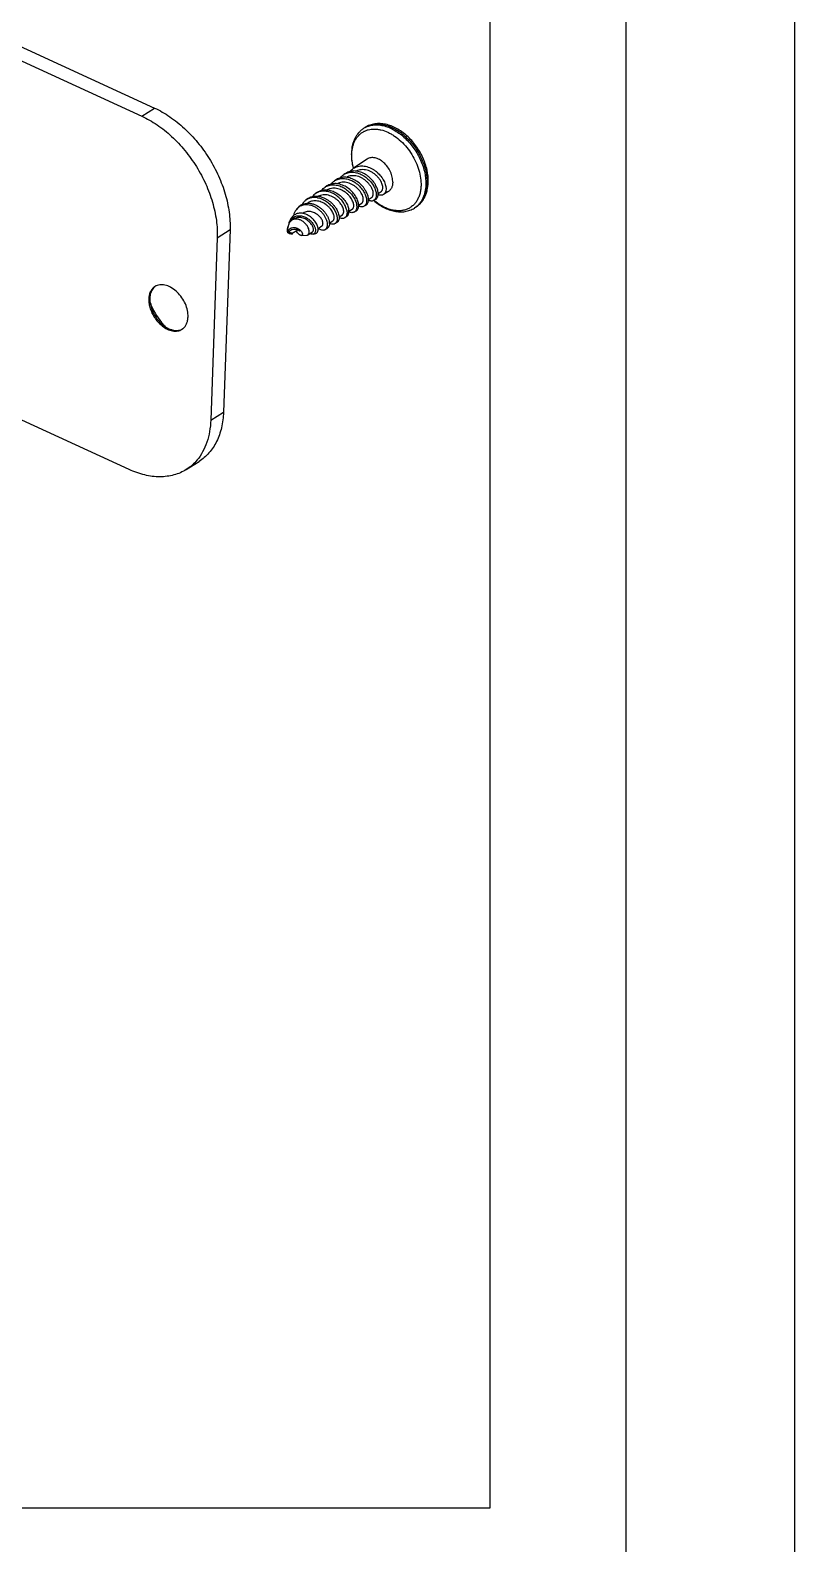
# Model space of a CAD drawing. Header units: millimetres. Extents: x 1354 to 1948, y 682 to 1102.
# Drawn here: x 1857.3 to 1947.9, y 830.2 to 1009.6 of the extents above; entities that cross this region are included whole.
import ezdxf

# ---------------------------------------------------------------- set-up
doc = ezdxf.new("R2010")
doc.units = ezdxf.units.MM
doc.layers.add('02___PRT_ALL_AXES', color=7, linetype='Continuous')

msp = doc.modelspace()

# ---------------------------------------------------------------- linework, layer by layer
at = {"color": 7, "linetype": 'Continuous'}
for p, q in [((1799.14, 1032.21), (1870.48, 999.47)), ((1800.65, 1033.17), (1871.99, 1000.43)), ((1870.48, 999.47), (1871.99, 1000.43)), ((1890.2, 989.2), (1890.12, 989.14)), ((1890.19, 989.69), (1890.39, 989.81)), ((1896.19, 988.91), (1896.57, 989.15)), ((1897.36, 989.58), (1897.74, 989.82)), ((1898.51, 990.31), (1898.87, 990.53)), ((1888.48, 987.26), (1888.27, 987.13)), ((1889.61, 987.98), (1889.53, 987.93)), ((1892.72, 986.79), (1893.13, 987.05)), ((1893.88, 987.52), (1894.27, 987.77)), ((1895.04, 988.19), (1895.43, 988.43)), ((1879.43, 985.05), (1880.95, 986.01)), ((1880.95, 986.01), (1880.17, 964.38)), ((1887.75, 985.66), (1887.76, 985.67)), ((1887.75, 985.66), (1887.75, 985.67)), ((1888.25, 985.98), (1887.79, 985.69)), ((1887.88, 985.6), (1887.93, 985.59)), ((1887.93, 985.59), (1887.89, 985.61)), ((1888.25, 985.98), (1888.24, 985.97)), ((1888.27, 985.99), (1888.25, 985.98)), ((1888.32, 985.46), (1888.33, 985.46)), ((1888.33, 985.58), (1888.98, 985.99)), ((1888.33, 985.46), (1888.34, 985.58)), ((1890.17, 985.39), (1890.72, 985.74)), ((1891.38, 986.16), (1891.85, 986.46)), ((1892.57, 986.25), (1892.47, 986.16)), ((1879.43, 985.05), (1878.66, 963.43)), ((1868.99, 957.57), (1854.28, 964.32)), ((1878.66, 963.43), (1880.17, 964.38)), ((1875.76, 957.57), (1877.28, 958.53))]:
    msp.add_line(p, q, dxfattribs=at)
for points in [[(1947.9, 682.46), (1947.9, 1102.46), (1353.9, 1102.46), (1353.9, 682.46)], [(1373.9, 702.46), (1927.9, 702.46), (1927.9, 1082.46), (1373.9, 1082.46)], [(1575.41, 1063.88), (1911.75, 1063.88), (1911.75, 834.4), (1575.41, 834.4)]]:
    msp.add_lwpolyline(points, close=True)
for points in [[(1888.27, 985.99), (1888.33, 986.02), (1888.5, 986.07), (1888.67, 986.08), (1888.83, 986.05), (1888.96, 986)], [(1888.96, 986), (1889.07, 985.94), (1889.14, 985.88), (1889.17, 985.85), (1889.18, 985.84)]]:
    msp.add_lwpolyline(points, dxfattribs=at)
for centre, radius, start, end in [((1898.15, 995.93), 2.49, 118.1875, 122.34), ((1898.31, 996.01), 2.51, 110.8855, 122.3322), ((1900.51, 994.92), 5.18, 177.9814, 179.395), ((1895.36, 991.17), 1.65, 114.7169, 123.6925), ((1893.12, 989.7), 1.62, 114.5761, 123.6847), ((1893.22, 989.44), 1.48, 105.6656, 120.1208), ((1894.24, 990.43), 1.63, 114.4126, 123.6831), ((1890.88, 988.26), 1.57, 115.4093, 127.2887), ((1890.88, 988.25), 1.58, 113.8717, 115.4156), ((1890.9, 988.21), 1.61, 107.5959, 113.8437), ((1892, 988.97), 1.61, 114.2707, 123.6852), ((1890.13, 987.67), 1.48, 134.2525, 139.2389), ((1889.94, 987.5), 1.44, 124.1361, 129.2061), ((1889.26, 986.15), 1.81, 78.0758, 79.1445), ((1901.48, 990.67), 2.49, 302.3449, 306.4878), ((1890.44, 985.66), 2.69, 177.9792, 179.7986), ((1888.55, 985.49), 0.821, 161.8909, 167.454), ((1888.54, 985.49), 0.809, 167.4594, 167.8088), ((1887.51, 984.85), 0.844, 72.9053, 73.2035), ((1888.54, 985.49), 0.808, 157.805, 161.8984), ((1888.9, 986.33), 1.04, 161.0668, 164.3747), ((1889.43, 986.29), 1.56, 162.2461, 166.2441), ((1888.85, 986.35), 0.99, 154.8435, 161.1136), ((1888.81, 986.36), 0.947, 152.1912, 154.832), ((1892.29, 987.45), 1.56, 235.2125, 238.6923), ((1872.75, 978.13), 1.34, 117.5832, 122.3343), ((1872.75, 978.13), 1.34, 115.1257, 117.5815), ((1873.94, 977.7), 2.63, 175.6962, 177.987), ((1874.96, 977.78), 3.66, 191.7753, 193.2391), ((1874.18, 977.78), 2.74, 177.9836, 179.3651), ((1878.3, 979.77), 7.23, 199.3023, 202.3081), ((1878.74, 979.95), 7.71, 202.3586, 222.3377), ((1878.42, 979.67), 7.28, 222.3989, 224.9376), ((1878.3, 979.56), 7.12, 224.9492, 225.1567), ((1874.53, 975.32), 1.34, 302.3376, 306.0289), ((1874.53, 975.33), 1.35, 306.0294, 308.6308)]:
    msp.add_arc(centre, radius, start, end, dxfattribs=at)
for points, start_tangent, end_tangent in [([(1871.99, 1000.43), (1873.8, 999.4), (1875.53, 998.02), (1877.11, 996.35), (1878.47, 994.44), (1879.58, 992.37), (1880.38, 990.22), (1880.84, 988.07), (1880.95, 986.01)], (0.908872, -0.417076), (-0.035908, -0.999355)), ([(1870.48, 999.47), (1872.29, 998.45), (1874.02, 997.07), (1875.59, 995.39), (1876.96, 993.48), (1878.07, 991.41), (1878.86, 989.26), (1879.33, 987.11), (1879.43, 985.05)], (0.908872, -0.417076), (-0.035908, -0.999355)), ([(1896.82, 998.03), (1896.5, 997.79), (1896.21, 997.51), (1895.96, 997.18), (1895.75, 996.82), (1895.58, 996.43), (1895.45, 996.01), (1895.34, 995.1)], (-0.844843, -0.535014), (-0.035256, -0.999378)), ([(1895.38, 994.98), (1895.42, 995.4), (1895.49, 995.81), (1895.6, 996.19), (1895.75, 996.54), (1895.94, 996.86), (1896.16, 997.14), (1896.41, 997.38), (1896.69, 997.58), (1897, 997.74), (1897.34, 997.85), (1897.69, 997.92), (1898.06, 997.94), (1898.44, 997.91), (1898.84, 997.84), (1899.64, 997.56), (1900.04, 997.35), (1900.44, 997.11), (1901.2, 996.5), (1901.9, 995.76), (1902.5, 994.92), (1902.98, 994.01), (1903.34, 993.06), (1903.54, 992.12), (1903.59, 991.21)], (0.035256, 0.999378), (-0.035256, -0.999378)), ([(1904.45, 991.6), (1904.31, 993.06), (1904.1, 993.81), (1903.81, 994.55), (1903.44, 995.27), (1902.99, 995.94), (1902.49, 996.57), (1901.93, 997.13), (1901.33, 997.61), (1900.7, 998), (1900.05, 998.3), (1899.4, 998.5), (1898.75, 998.58), (1898.12, 998.55), (1897.52, 998.4), (1897.24, 998.28), (1896.97, 998.13)], (0.035256, 0.999378), (-0.844843, -0.535014)), ([(1896.98, 998.13), (1897.22, 998.24), (1897.48, 998.33), (1897.75, 998.39), (1898.04, 998.43), (1898.63, 998.42), (1899.25, 998.3), (1899.88, 998.08), (1900.5, 997.76), (1901.12, 997.35), (1901.7, 996.85), (1902.25, 996.27), (1902.75, 995.63), (1903.18, 994.95), (1903.54, 994.23), (1903.83, 993.49), (1904.03, 992.75), (1904.14, 992.01), (1904.16, 991.31)], (0.881396, 0.472379), (-0.035256, -0.999378)), ([(1897.42, 998.36), (1897.94, 998.49), (1898.49, 998.53), (1899.08, 998.48), (1899.68, 998.32), (1900.28, 998.06), (1900.89, 997.72), (1901.47, 997.29), (1902.02, 996.78), (1902.54, 996.21), (1903, 995.58), (1903.41, 994.92), (1903.74, 994.22), (1904.01, 993.5), (1904.19, 992.79), (1904.3, 992.08), (1904.32, 991.41)], (0.933991, 0.357296), (-0.035256, -0.999378)), ([(1895.33, 994.98), (1895.34, 994.56), (1895.56, 993.28)], (-0.010651, -0.999943), (0.265017, -0.964244)), ([(1895.58, 993.3), (1895.42, 994.15), (1895.38, 994.98)], (-0.256501, 0.966544), (0.035256, 0.999378)), ([(1894.05, 992.16), (1894.24, 992.37), (1894.45, 992.53)], (0.611779, 0.791029), (0.831857, 0.55499)), ([(1898.49, 990.55), (1898.42, 990.81), (1898.32, 991.08), (1898.18, 991.35), (1898.01, 991.62), (1897.56, 992.12), (1897.3, 992.35), (1897.02, 992.54), (1896.41, 992.83), (1896.1, 992.92), (1895.79, 992.96), (1895.48, 992.96), (1895.19, 992.91), (1894.92, 992.82), (1894.67, 992.68)], (-0.176915, 0.984226), (-0.831942, -0.554863)), ([(1894.68, 992.66), (1894.93, 992.75), (1895.2, 992.81), (1895.49, 992.82), (1895.78, 992.79), (1896.07, 992.73), (1896.37, 992.62), (1896.93, 992.32), (1897.42, 991.9), (1897.83, 991.42), (1897.98, 991.16), (1898.11, 990.91), (1898.2, 990.66), (1898.26, 990.42)], (0.908322, 0.418272), (0.177552, -0.984111)), ([(1897.74, 989.82), (1897.8, 989.86), (1897.85, 989.93), (1897.88, 990), (1897.91, 990.09), (1897.93, 990.29), (1897.9, 990.53), (1897.81, 990.79), (1897.68, 991.07), (1897.49, 991.34), (1897.26, 991.61), (1896.99, 991.85), (1896.69, 992.06), (1896.03, 992.35), (1895.68, 992.4), (1895.35, 992.4), (1895.03, 992.34), (1894.74, 992.21)], (0.844925, 0.534885), (-0.87194, -0.489613)), ([(1895.17, 992.9), (1895.36, 993.11), (1895.57, 993.28)], (0.610602, 0.791938), (0.831942, 0.554863)), ([(1895.57, 993.28), (1895.82, 993.42), (1896.1, 993.51), (1896.4, 993.56), (1896.7, 993.56), (1897.02, 993.52), (1897.33, 993.43), (1897.94, 993.14), (1898.23, 992.94), (1898.49, 992.72), (1898.94, 992.2), (1899.12, 991.93), (1899.26, 991.66), (1899.36, 991.38), (1899.42, 991.12)], (0.831942, 0.554863), (0.174294, -0.984694)), ([(1898.87, 990.53), (1898.93, 990.58), (1898.98, 990.64), (1899.02, 990.72), (1899.04, 990.8), (1899.06, 991), (1899.03, 991.24), (1898.95, 991.5), (1898.82, 991.77), (1898.64, 992.05), (1898.41, 992.31), (1898.14, 992.56), (1897.85, 992.77), (1897.19, 993.06), (1896.85, 993.12), (1896.51, 993.12), (1896.2, 993.07), (1895.9, 992.95)], (0.844925, 0.534885), (-0.883545, -0.468346)), ([(1891.33, 990.45), (1891.57, 990.58), (1891.83, 990.68), (1892.12, 990.72), (1892.41, 990.73), (1892.71, 990.69), (1893.01, 990.61), (1893.6, 990.33), (1894.12, 989.93), (1894.55, 989.45), (1894.72, 989.2), (1894.86, 988.94), (1894.96, 988.68), (1895.02, 988.44)], (0.831982, 0.554803), (0.187192, -0.982323)), ([(1894.79, 988.3), (1894.73, 988.53), (1894.64, 988.76), (1894.52, 989.01), (1894.37, 989.25), (1893.98, 989.71), (1893.5, 990.1), (1892.96, 990.39), (1892.68, 990.49), (1892.4, 990.55), (1892.12, 990.58), (1891.85, 990.57), (1891.58, 990.52), (1891.34, 990.43)], (-0.187909, 0.982186), (-0.911541, -0.411208)), ([(1891.82, 990.67), (1892, 990.88), (1892.22, 991.05)], (0.606514, 0.795073), (0.831926, 0.554887)), ([(1896.17, 989.14), (1896.11, 989.39), (1896.01, 989.65), (1895.87, 989.91), (1895.7, 990.17), (1895.26, 990.66), (1894.73, 991.07), (1894.14, 991.34), (1893.83, 991.43), (1893.53, 991.47), (1893.23, 991.46), (1892.95, 991.42), (1892.68, 991.32), (1892.43, 991.19)], (-0.183678, 0.982986), (-0.831935, -0.554874)), ([(1892.44, 991.17), (1892.69, 991.26), (1892.96, 991.31), (1893.24, 991.33), (1893.52, 991.3), (1893.81, 991.24), (1894.09, 991.14), (1894.64, 990.84), (1895.12, 990.44), (1895.52, 989.97), (1895.67, 989.73), (1895.8, 989.48), (1895.89, 989.24), (1895.95, 989)], (0.909344, 0.416045), (0.184356, -0.98286)), ([(1895.43, 988.43), (1895.49, 988.48), (1895.53, 988.53), (1895.57, 988.59), (1895.59, 988.67), (1895.62, 988.84), (1895.6, 989.05), (1895.53, 989.28), (1895.43, 989.52), (1895.28, 989.77), (1895.09, 990.01), (1894.87, 990.24), (1894.61, 990.45), (1894.04, 990.77), (1893.73, 990.86), (1893.42, 990.91), (1893.12, 990.91), (1892.83, 990.86)], (0.844801, 0.535081), (-0.962497, -0.271293)), ([(1892.93, 991.41), (1893.12, 991.62), (1893.34, 991.79)], (0.606008, 0.795459), (0.831935, 0.554874)), ([(1897.34, 989.85), (1897.27, 990.1), (1897.17, 990.37), (1897.03, 990.63), (1896.86, 990.9), (1896.42, 991.4), (1895.88, 991.81), (1895.29, 992.09), (1894.98, 992.18), (1894.67, 992.22), (1894.37, 992.22), (1894.08, 992.17), (1893.81, 992.08), (1893.56, 991.94)], (-0.180219, 0.983627), (-0.831942, -0.554863)), ([(1893.57, 991.92), (1893.82, 992.01), (1894.09, 992.06), (1894.37, 992.07), (1894.66, 992.05), (1894.95, 991.98), (1895.24, 991.88), (1895.79, 991.58), (1896.28, 991.17), (1896.68, 990.7), (1896.83, 990.45), (1896.96, 990.19), (1897.05, 989.95), (1897.11, 989.71)], (0.910525, 0.413455), (0.180893, -0.983503)), ([(1896.57, 989.15), (1896.62, 989.2), (1896.67, 989.26), (1896.71, 989.33), (1896.73, 989.41), (1896.75, 989.6), (1896.72, 989.83), (1896.64, 990.08), (1896.5, 990.34), (1896.32, 990.61), (1896.1, 990.86), (1895.84, 991.09), (1895.55, 991.29), (1894.91, 991.57), (1894.58, 991.63), (1894.25, 991.63), (1893.94, 991.57), (1893.66, 991.45)], (0.844937, 0.534866), (-0.880097, -0.474793)), ([(1903.59, 991.21), (1903.54, 990.69), (1903.44, 990.21), (1903.27, 989.77), (1903.06, 989.37), (1902.8, 989.03), (1902.48, 988.75), (1902.13, 988.52), (1901.74, 988.36), (1901.32, 988.27), (1900.87, 988.25), (1900.4, 988.29), (1899.92, 988.4), (1899.43, 988.58), (1898.94, 988.82), (1898, 989.48)], (-0.035256, -0.999378), (-0.763821, 0.645428)), ([(1899.42, 991.12), (1899.45, 990.96), (1899.45, 990.81), (1899.41, 990.53), (1899.36, 990.42), (1899.3, 990.32), (1899.23, 990.24), (1899.14, 990.17)], (0.174294, -0.984694), (-0.857277, -0.514855)), ([(1904.16, 991.31), (1904.06, 990.49), (1903.82, 989.76), (1903.65, 989.44), (1903.45, 989.15), (1903.22, 988.89), (1902.96, 988.67)], (-0.035256, -0.999378), (-0.803991, -0.594641)), ([(1902.97, 988.67), (1903.29, 988.91), (1903.58, 989.19), (1903.83, 989.52), (1904.04, 989.88), (1904.21, 990.27), (1904.33, 990.69), (1904.45, 991.6)], (0.844843, 0.535014), (0.035256, 0.999378)), ([(1904.32, 991.41), (1904.2, 990.53), (1904.09, 990.14), (1903.93, 989.77), (1903.74, 989.44), (1903.52, 989.14), (1903.26, 988.88), (1902.97, 988.67)], (-0.035256, -0.999378), (-0.844863, -0.534982)), ([(1889.1, 988.73), (1889.37, 988.94), (1889.69, 989.08), (1890.04, 989.15), (1890.41, 989.14), (1890.79, 989.05), (1891.16, 988.9), (1891.51, 988.69), (1891.83, 988.44), (1892.11, 988.15), (1892.35, 987.84), (1892.53, 987.51), (1892.66, 987.2), (1892.72, 986.9), (1892.73, 986.64), (1892.71, 986.52), (1892.67, 986.42), (1892.63, 986.32), (1892.57, 986.25)], (0.716469, 0.697618), (-0.673626, -0.739073)), ([(1892.22, 986.02), (1892.3, 986.07), (1892.36, 986.14), (1892.42, 986.22), (1892.46, 986.32), (1892.49, 986.42), (1892.5, 986.54), (1892.49, 986.81), (1892.41, 987.1), (1892.28, 987.42), (1892.09, 987.73), (1891.85, 988.03), (1891.57, 988.31), (1891.24, 988.56), (1890.89, 988.75), (1890.52, 988.88), (1890.15, 988.94), (1889.78, 988.94), (1889.44, 988.85), (1889.13, 988.69)], (0.882081, 0.471098), (-0.827773, -0.561064)), ([(1889.93, 989.5), (1889.69, 989.27), (1889.49, 989)], (-0.795505, -0.605947), (-0.493344, -0.869834)), ([(1890.6, 989.37), (1890.39, 989.3), (1890.2, 989.2)], (-0.964478, -0.264164), (-0.844872, -0.534968)), ([(1890.39, 989.81), (1890.61, 989.9), (1890.84, 989.95), (1891.09, 989.98), (1891.34, 989.97)], (0.899829, 0.436243), (0.995917, -0.090276)), ([(1891.31, 989.8), (1891.06, 989.87), (1890.82, 989.89), (1890.6, 989.87), (1890.39, 989.81)], (-0.939859, 0.341563), (-0.91709, -0.39868)), ([(1891.31, 989.8), (1890.85, 989.83), (1890.62, 989.8), (1890.41, 989.75)], (-0.984454, 0.175641), (-0.953161, -0.302464)), ([(1893.13, 987.05), (1893.18, 987.09), (1893.22, 987.14), (1893.26, 987.2), (1893.28, 987.27), (1893.3, 987.44), (1893.28, 987.63), (1893.22, 987.85), (1893.11, 988.08), (1892.97, 988.32), (1892.79, 988.55), (1892.57, 988.77), (1892.33, 988.97), (1891.77, 989.28), (1891.47, 989.37), (1891.17, 989.42), (1890.88, 989.42), (1890.6, 989.37)], (0.844778, 0.535117), (-0.964478, -0.264164)), ([(1891.1, 990.3), (1890.89, 990.13), (1890.71, 989.93)], (-0.831909, -0.554912), (-0.606025, -0.795446)), ([(1891.31, 989.8), (1891.86, 989.63), (1892.38, 989.34), (1892.84, 988.96), (1893.22, 988.51), (1893.37, 988.27), (1893.48, 988.04), (1893.57, 987.81), (1893.63, 987.59), (1893.66, 987.38), (1893.65, 987.19), (1893.62, 987.02), (1893.55, 986.88)], (0.984454, -0.175641), (-0.518279, -0.855212)), ([(1891.34, 989.97), (1891.66, 989.92), (1891.97, 989.82), (1892.29, 989.68), (1892.58, 989.5), (1893.11, 989.05), (1893.33, 988.8), (1893.52, 988.53), (1893.67, 988.26), (1893.78, 987.99), (1893.85, 987.73), (1893.88, 987.49), (1893.87, 987.28), (1893.82, 987.1), (1893.78, 987.02), (1893.73, 986.95), (1893.67, 986.9), (1893.61, 986.85)], (0.995917, -0.090276), (-0.857345, -0.514742)), ([(1894.27, 987.77), (1894.32, 987.81), (1894.36, 987.87), (1894.4, 987.94), (1894.42, 988.01), (1894.43, 988.2), (1894.4, 988.42), (1894.32, 988.66), (1894.19, 988.91), (1894.01, 989.16), (1893.79, 989.41), (1893.54, 989.63), (1893.25, 989.82), (1892.63, 990.08), (1892.31, 990.14), (1891.99, 990.13), (1891.69, 990.07), (1891.41, 989.96)], (0.844939, 0.534863), (-0.876171, -0.482001)), ([(1895.95, 989), (1895.96, 988.89), (1895.97, 988.78), (1895.97, 988.63), (1895.95, 988.49), (1895.91, 988.36), (1895.85, 988.26)], (0.184356, -0.98286), (-0.549023, -0.835807)), ([(1895.91, 988.23), (1895.99, 988.29), (1896.06, 988.37), (1896.12, 988.47), (1896.16, 988.58), (1896.2, 988.84), (1896.19, 988.98), (1896.17, 989.14)], (0.85728, 0.51485), (-0.183678, 0.982986)), ([(1896.84, 988.79), (1896.71, 988.73), (1896.55, 988.71), (1896.38, 988.74), (1896.19, 988.8)], (-0.85728, -0.51485), (-0.918298, 0.395891)), ([(1897.01, 988.95), (1896.94, 988.86), (1896.84, 988.79)], (-0.549003, -0.835821), (-0.85728, -0.51485)), ([(1897.11, 989.71), (1897.13, 989.6), (1897.13, 989.49), (1897.13, 989.33), (1897.11, 989.19), (1897.07, 989.06), (1897.01, 988.95)], (0.180893, -0.983503), (-0.549003, -0.835821)), ([(1897.07, 988.93), (1897.15, 988.99), (1897.23, 989.07), (1897.28, 989.17), (1897.33, 989.28), (1897.36, 989.54), (1897.36, 989.69), (1897.34, 989.85)], (0.857284, 0.514843), (-0.180219, 0.983627)), ([(1897.99, 989.48), (1897.86, 989.42), (1897.7, 989.4), (1897.53, 989.42), (1897.36, 989.47)], (-0.857273, -0.514862), (-0.928842, 0.370475)), ([(1897.98, 989.47), (1898.57, 989.01), (1899.19, 988.64), (1899.82, 988.37), (1900.46, 988.19), (1901.09, 988.12), (1901.7, 988.16), (1902.28, 988.31), (1902.81, 988.57)], (0.758718, -0.65142), (0.844843, 0.535014)), ([(1898.16, 989.65), (1898.09, 989.55), (1897.99, 989.48)], (-0.545439, -0.838151), (-0.857273, -0.514862)), ([(1898.26, 990.42), (1898.28, 990.3), (1898.29, 990.19), (1898.28, 990.03), (1898.26, 989.89), (1898.22, 989.76), (1898.16, 989.65)], (0.177552, -0.984111), (-0.545439, -0.838151)), ([(1898.21, 989.61), (1898.3, 989.68), (1898.37, 989.76), (1898.43, 989.86), (1898.47, 989.97), (1898.51, 990.24), (1898.51, 990.39), (1898.49, 990.55)], (0.857277, 0.514855), (-0.176915, 0.984226)), ([(1899.14, 990.17), (1899.01, 990.11), (1898.85, 990.09), (1898.68, 990.11), (1898.5, 990.16)], (-0.857277, -0.514855), (-0.931934, 0.362629)), ([(1887.94, 986.77), (1888.02, 986.96), (1888.12, 987.14)], (0.305223, 0.952281), (0.568466, 0.822707)), ([(1888.27, 987.13), (1888.1, 986.99), (1887.97, 986.81)], (-0.8449, -0.534924), (-0.466627, -0.884454)), ([(1889.6, 987.93), (1889.37, 987.95), (1889.13, 987.95), (1888.91, 987.91), (1888.7, 987.82), (1888.5, 987.71), (1888.34, 987.55), (1888.19, 987.37), (1888.09, 987.16)], (-0.98211, 0.18831), (-0.385577, -0.922675)), ([(1888.12, 987.14), (1888.27, 987.31), (1888.44, 987.46), (1888.64, 987.56), (1888.85, 987.63), (1889.08, 987.66), (1889.31, 987.65), (1889.54, 987.61), (1889.77, 987.54), (1890.19, 987.31), (1890.55, 987), (1890.82, 986.66), (1890.92, 986.48), (1891, 986.31)], (0.568466, 0.822707), (0.341367, -0.93993)), ([(1890.28, 986.09), (1890.16, 986.35), (1889.98, 986.61), (1889.75, 986.85), (1889.48, 987.05), (1889.17, 987.19), (1889.01, 987.24), (1888.86, 987.26), (1888.7, 987.27), (1888.55, 987.24), (1888.4, 987.2), (1888.27, 987.13)], (-0.324205, 0.945987), (-0.8449, -0.534924)), ([(1888.79, 988.37), (1888.6, 988.05), (1888.48, 987.69)], (-0.606386, -0.79517), (-0.229362, -0.973341)), ([(1890.72, 985.74), (1890.75, 985.77), (1890.79, 985.81), (1890.83, 985.91), (1890.84, 985.97), (1890.84, 986.04), (1890.82, 986.19), (1890.76, 986.36), (1890.67, 986.54), (1890.54, 986.72), (1890.38, 986.9), (1890.19, 987.07), (1889.97, 987.21), (1889.47, 987.41), (1889.21, 987.45), (1888.95, 987.44), (1888.71, 987.38), (1888.48, 987.26)], (0.844779, 0.535116), (-0.844807, -0.535071)), ([(1889.03, 988.62), (1888.9, 988.5), (1888.79, 988.37)], (-0.774924, -0.632054), (-0.606386, -0.79517)), ([(1891.85, 986.46), (1891.89, 986.49), (1891.92, 986.52), (1891.96, 986.63), (1891.97, 986.69), (1891.97, 986.75), (1891.95, 986.91), (1891.9, 987.08), (1891.8, 987.26), (1891.68, 987.44), (1891.51, 987.62), (1891.32, 987.79), (1891.1, 987.93), (1890.61, 988.13), (1890.35, 988.16), (1890.09, 988.15), (1889.84, 988.09), (1889.61, 987.98)], (0.844745, 0.535169), (-0.844882, -0.534952)), ([(1891.32, 986.42), (1891.23, 986.65), (1891.1, 986.88), (1890.93, 987.11), (1890.72, 987.33), (1890.48, 987.53), (1890.22, 987.7), (1889.64, 987.92)], (-0.31161, 0.95021), (-0.978426, 0.206596)), ([(1894.54, 987.41), (1894.4, 987.35), (1894.24, 987.34), (1894.06, 987.37), (1893.88, 987.44)], (-0.857278, -0.514854), (-0.900206, 0.435465)), ([(1894.71, 987.57), (1894.63, 987.48), (1894.54, 987.41)], (-0.533264, -0.845949), (-0.857278, -0.514854)), ([(1894.79, 988.3), (1894.82, 988.08), (1894.81, 987.89), (1894.77, 987.72), (1894.71, 987.57)], (0.187909, -0.982186), (-0.533264, -0.845949)), ([(1894.77, 987.55), (1894.85, 987.61), (1894.92, 987.68), (1894.97, 987.78), (1895.01, 987.88), (1895.05, 988.14), (1895.04, 988.28), (1895.02, 988.44)], (0.857288, 0.514837), (-0.187192, 0.982323)), ([(1895.69, 988.1), (1895.55, 988.04), (1895.4, 988.02), (1895.23, 988.05), (1895.05, 988.11)], (-0.857281, -0.514848), (-0.914497, 0.404592)), ([(1895.85, 988.26), (1895.78, 988.17), (1895.69, 988.1)], (-0.549023, -0.835807), (-0.857281, -0.514848)), ([(1887.75, 985.75), (1887.78, 986.08), (1887.86, 986.41)], (0.035265, 0.999378), (0.274022, 0.961723)), ([(1887.89, 985.61), (1887.86, 985.62), (1887.75, 985.66)], (-0.9007, 0.434442), (-0.955821, 0.293949)), ([(1887.76, 985.67), (1887.81, 985.69), (1887.87, 985.71), (1887.99, 985.7)], (0.845077, 0.534645), (0.974306, -0.225227)), ([(1887.79, 985.8), (1887.84, 985.9), (1887.91, 986), (1888, 986.08), (1888.09, 986.16), (1888.2, 986.21), (1888.32, 986.24), (1888.56, 986.26), (1888.79, 986.22), (1889, 986.13), (1889.19, 986.02), (1889.33, 985.88)], (0.378074, 0.925775), (0.670529, -0.741883)), ([(1887.99, 985.7), (1888.1, 985.66), (1888.17, 985.6)], (0.974306, -0.225227), (0.688283, -0.725442)), ([(1888.31, 985.49), (1888.29, 985.51), (1888.26, 985.54), (1888.17, 985.6)], (-0.633917, 0.773401), (-0.884511, 0.466519)), ([(1888.32, 985.57), (1888.3, 985.57), (1888.27, 985.58), (1888.23, 985.59), (1888.17, 985.6)], (-0.93006, -0.367408), (-0.978795, 0.204844)), ([(1888.33, 985.46), (1888.33, 985.47), (1888.32, 985.48), (1888.31, 985.49)], (0.054275, 0.998526), (-0.633917, 0.773401)), ([(1888.33, 985.58), (1888.32, 985.57)], (-0.844522, -0.535521), (-0.93006, -0.367408)), ([(1889.39, 985.32), (1889.32, 985.33), (1889.25, 985.36), (1889.18, 985.4), (1889.1, 985.46), (1889.02, 985.54), (1888.93, 985.63), (1888.78, 985.86)], (-0.999837, 0.018078), (-0.514934, 0.85723)), ([(1889.33, 985.88), (1889.42, 985.77), (1889.48, 985.66), (1889.5, 985.61), (1889.52, 985.57), (1889.53, 985.52), (1889.53, 985.48), (1889.53, 985.44), (1889.52, 985.41), (1889.51, 985.38), (1889.49, 985.36), (1889.47, 985.34), (1889.45, 985.33), (1889.39, 985.32)], (0.670529, -0.741883), (-0.999837, 0.018078)), ([(1890.04, 985.35), (1890.11, 985.36), (1890.17, 985.39)], (0.99471, 0.102718), (0.844853, 0.534998)), ([(1890.17, 985.39), (1890.23, 985.44), (1890.27, 985.5), (1890.31, 985.57), (1890.33, 985.66), (1890.34, 985.75), (1890.33, 985.86), (1890.28, 986.09)], (0.844853, 0.534998), (-0.324205, 0.945987)), ([(1890.79, 985.48), (1890.7, 985.47), (1890.61, 985.47), (1890.51, 985.5), (1890.4, 985.54)], (-0.972221, -0.234064), (-0.907111, 0.420891)), ([(1891, 986.31), (1891.05, 986.15), (1891.07, 986), (1891.07, 985.87), (1891.05, 985.75), (1891.01, 985.65), (1890.95, 985.57), (1890.88, 985.51), (1890.79, 985.48)], (0.341367, -0.93993), (-0.972221, -0.234064)), ([(1891.11, 985.56), (1891.2, 985.6), (1891.27, 985.67), (1891.33, 985.75), (1891.37, 985.85), (1891.38, 985.91), (1891.39, 985.97), (1891.39, 986.11), (1891.37, 986.26), (1891.32, 986.42)], (0.957627, 0.28801), (-0.31161, 0.95021)), ([(1891.49, 986.12), (1891.69, 986.02), (1891.89, 985.97), (1892.06, 985.97), (1892.15, 985.99), (1892.22, 986.02)], (0.854537, -0.51939), (0.882081, 0.471098)), ([(1893.39, 986.72), (1893.32, 986.68), (1893.25, 986.66), (1893.09, 986.65), (1892.91, 986.68), (1892.72, 986.75)], (-0.857528, -0.514438), (-0.893886, 0.448294)), ([(1893.55, 986.88), (1893.48, 986.79), (1893.39, 986.72)], (-0.518279, -0.855212), (-0.857528, -0.514438)), ([(1872.04, 979.26), (1871.76, 979.03), (1871.54, 978.71), (1871.39, 978.33), (1871.32, 977.9)], (-0.844931, -0.534876), (-0.07518, -0.99717)), ([(1871.8, 979), (1871.54, 978.5), (1871.44, 977.88)], (-0.598791, -0.800905), (-0.035258, -0.999378)), ([(1872.04, 979.26), (1871.98, 979.2), (1871.8, 979)], (-0.781979, -0.623305), (-0.598791, -0.800905)), ([(1875.97, 975.66), (1875.9, 976.42), (1875.65, 977.2), (1875.23, 977.94), (1874.69, 978.59), (1874.06, 979.08), (1873.4, 979.39), (1873.07, 979.46), (1872.76, 979.48), (1872.46, 979.44), (1872.18, 979.34)], (0.035258, 0.999378), (-0.905374, -0.424615)), ([(1871.31, 977.8), (1871.31, 977.61), (1871.38, 977.04)], (-0.035258, -0.999378), (0.20401, -0.978969)), ([(1871.4, 976.95), (1871.62, 976.29), (1871.96, 975.65), (1872.39, 975.08), (1872.9, 974.6)], (0.228952, -0.973438), (0.784738, -0.619828)), ([(1871.44, 977.81), (1871.44, 977.61), (1871.54, 976.99)], (-0.011152, -0.999938), (0.239709, -0.970845)), ([(1871.54, 976.99), (1871.75, 976.35), (1872.08, 975.74), (1872.49, 975.18), (1872.98, 974.71)], (0.239709, -0.970845), (0.77512, -0.631815)), ([(1872.9, 974.6), (1873.51, 974.21), (1874.14, 974), (1874.73, 974), (1875, 974.07), (1875.25, 974.19)], (0.784738, -0.619828), (0.844931, 0.534876)), ([(1872.98, 974.71), (1873.56, 974.33), (1874.16, 974.11), (1874.74, 974.06), (1875, 974.11), (1875.25, 974.2)], (0.77512, -0.631815), (0.897883, 0.440234)), ([(1875.37, 974.28), (1875.61, 974.53), (1875.8, 974.85), (1875.92, 975.23), (1875.97, 975.66)], (0.781199, 0.624282), (0.035258, 0.999378)), ([(1880.17, 964.38), (1879.93, 962.52), (1879.35, 960.88), (1878.94, 960.17), (1878.45, 959.54), (1877.9, 958.99), (1877.28, 958.53)], (-0.035908, -0.999355), (-0.844818, -0.535054)), ([(1878.66, 963.43), (1878.52, 962.06), (1878.2, 960.8), (1877.7, 959.67), (1877.05, 958.7)], (-0.035908, -0.999355), (-0.638555, -0.769576)), ([(1877.05, 958.7), (1876.45, 958.08), (1875.76, 957.57)], (-0.638555, -0.769576), (-0.844818, -0.535054)), ([(1875.76, 957.57), (1875.06, 957.19), (1874.3, 956.92), (1873.49, 956.76), (1872.63, 956.7), (1870.84, 956.92), (1868.99, 957.57)], (-0.844818, -0.535054), (-0.908872, 0.417076))]:
    msp.add_spline(points, degree=3, dxfattribs=dict(at, start_tangent=start_tangent, end_tangent=end_tangent))
at = {"layer": '02___PRT_ALL_AXES', "color": 7, "linetype": 'Continuous'}
for p, q in [((1896.97, 998.13), (1896.82, 998.03)), ((1897.21, 994.37), (1895.57, 993.28)), ((1894.67, 992.68), (1894.45, 992.53)), ((1892.43, 991.19), (1892.22, 991.05)), ((1893.56, 991.94), (1893.34, 991.79)), ((1890.19, 989.69), (1889.93, 989.5)), ((1891.33, 990.45), (1891.1, 990.3)), ((1897.07, 988.93), (1896.84, 988.79)), ((1898.21, 989.61), (1897.99, 989.48)), ((1899.67, 990.49), (1899.14, 990.17)), ((1888.09, 987.16), (1887.94, 986.77)), ((1889.01, 988.64), (1888.79, 988.37)), ((1894.77, 987.55), (1894.54, 987.41)), ((1895.91, 988.23), (1895.69, 988.1)), ((1902.97, 988.67), (1902.81, 988.57)), ((1889.39, 985.32), (1890.04, 985.35)), ((1890.79, 985.48), (1891.11, 985.56)), ((1892.22, 986.02), (1892.47, 986.16)), ((1893.61, 986.85), (1893.39, 986.72))]:
    msp.add_line(p, q, dxfattribs=at)
msp.add_arc((1892.06, 985.44), 4.33, 164.3456, 166.1394, dxfattribs=at)
for points, start_tangent, end_tangent in [([(1900.24, 991.62), (1900.18, 992.23), (1900.1, 992.54), (1899.97, 992.86), (1899.63, 993.45), (1899.18, 993.95), (1898.93, 994.15), (1898.67, 994.31), (1898.4, 994.44), (1898.14, 994.52), (1897.88, 994.55), (1897.64, 994.54), (1897.41, 994.48), (1897.21, 994.37)], (0.035256, 0.999378), (-0.831904, -0.55492)), ([(1900.24, 991.62), (1900.2, 991.26), (1900.08, 990.94), (1900, 990.8), (1899.9, 990.68), (1899.79, 990.57), (1899.67, 990.49)], (-0.035256, -0.999378), (-0.85728, -0.514851)), ([(1887.86, 986.48), (1887.78, 986.1), (1887.76, 985.92), (1887.75, 985.75)], (-0.239432, -0.970913), (-0.035256, -0.999378)), ([(1887.93, 985.59), (1888.02, 985.55), (1888.32, 985.46)], (0.932162, -0.362041), (0.967931, -0.251215))]:
    msp.add_spline(points, degree=3, dxfattribs=dict(at, start_tangent=start_tangent, end_tangent=end_tangent))

doc.saveas('drawing.dxf')
